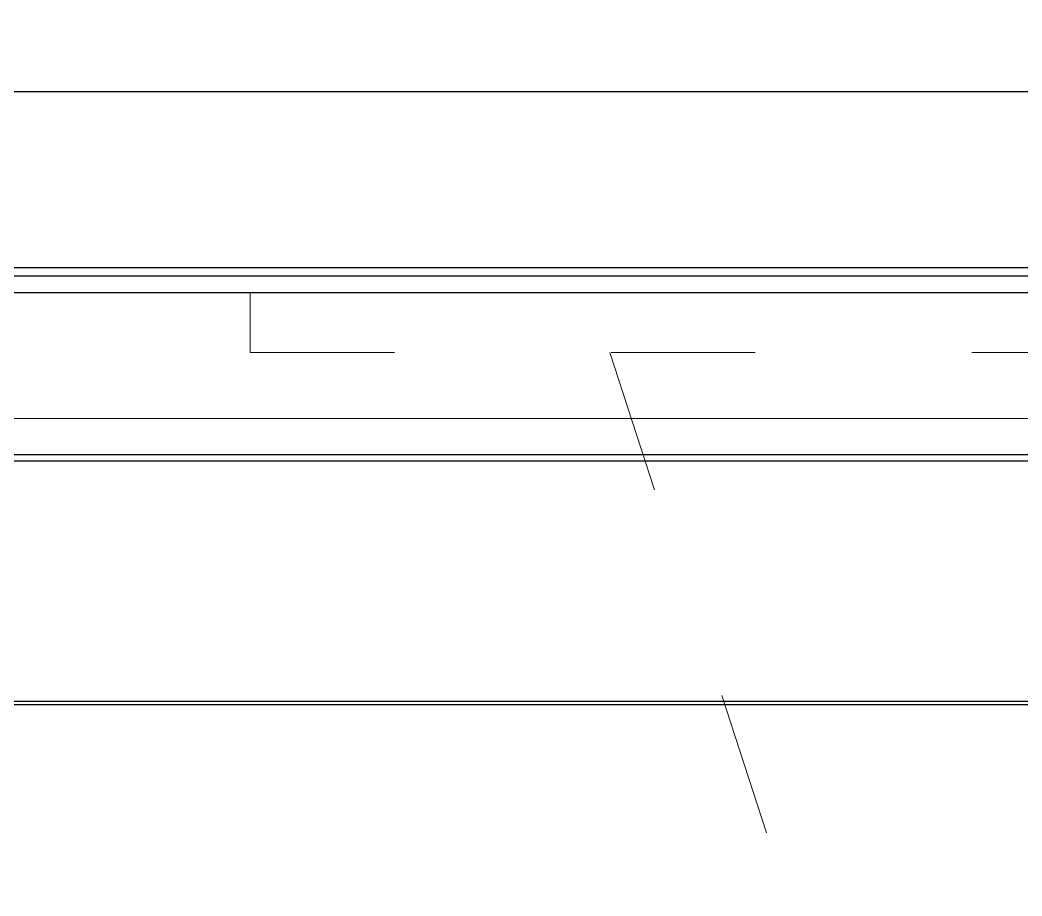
# Model space of a CAD drawing. Extents: x 61367 to 140945, y -1257 to 25588.
# Drawn here: x 70805.6 to 70972.2, y 20357.7 to 20503.4 of the extents above; entities that cross this region are included whole.
import ezdxf

# ---------------------------------------------------------------- set-up
doc = ezdxf.new("R2010")
doc.units = 0
doc.header["$MEASUREMENT"] = 0
doc.linetypes.add('ACAD_ISO03W100', pattern=[30, 12, -18])
doc.layers.get('0').update_dxf_attribs({"linetype": 'CONTINUOUS'})
for name, color, linetype in [('4212-68099_1_0', 7, 'CONTINUOUS'), ('4212-98011_2_3_0', 7, 'CONTINUOUS'), ('4212-Y040801_1_1_0', 7, 'CONTINUOUS'), ('4215-0412-2_0', 7, 'CONTINUOUS'), ('YT-50-01_AF0_1_0', 7, 'CONTINUOUS')]:
    doc.layers.add(name, color=color, linetype=linetype)
doc.layers.add('THICK', color=7, linetype='CONTINUOUS', lineweight=0)

# ---------------------------------------------------------------- blocks, each defined once
blk = doc.blocks.new('ETRYRTERRTERWDDASW')
at = {"layer": 'THICK', "color": 1, "linetype": 'ACAD_ISO03W100', "ltscale": 2}
blk.add_line((214233.57, 51356.57), (213440.09, 48924.57), dxfattribs=at)
blk.add_lwpolyline([(214068.38, 51366.57), (214293.38, 51366.57), (214293.38, 51356.57), (214068.38, 51356.57)], close=True, dxfattribs=at)
blk = doc.blocks.new('ERGRTHTHRT')
at = {"color": 7, "linetype": 'Continuous'}
for p, q in [((-37112.55, -67481.14), (-37967.55, -67481.04)), ((-37112.55, -67482.54), (-37967.55, -67482.44))]:
    blk.add_line(p, q, dxfattribs=at)
at = {"layer": '4212-68099_1_0', "color": 7, "linetype": 'Continuous'}
blk.add_line((-37957.36, -67513.16), (-37122.76, -67513.16), dxfattribs=at)
at = {"layer": '4212-98011_2_3_0', "color": 7, "linetype": 'Continuous'}
blk.add_line((-37945.55, -67512.09), (-37134.55, -67512.18), dxfattribs=at)
at = {"layer": '4212-Y040801_1_1_0', "color": 7, "linetype": 'Continuous'}
for p, q in [((-37112.55, -67451.9), (-37967.55, -67451.8)), ((-37967.55, -67506.08), (-37112.55, -67506.18))]:
    blk.add_line(p, q, dxfattribs=at)
at = {"layer": '4215-0412-2_0', "color": 7, "linetype": 'Continuous'}
blk.add_line((-37883, -67553.68), (-37195.2, -67553.68), dxfattribs=at)
at = {"layer": 'YT-50-01_AF0_1_0', "color": 7, "linetype": 'Continuous'}
blk.add_line((-37884.06, -67553.16), (-37196.06, -67553.16), dxfattribs=at)

msp = doc.modelspace()

# ---------------------------------------------------------------- linework, layer by layer
at = {"layer": 'THICK', "lineweight": -3}
msp.add_lwpolyline([(80169.171, 20458.086), (80169.171, 20521.086), (80145.171, 20521.086), (80145.171, 20608.086), (68309.171, 20608.086), (68309.171, 20521.086), (68285.171, 20521.086), (68285.171, 20458.086)], close=True, dxfattribs=at)

# ---------------------------------------------------------------- block references
at = {"lineweight": -3}
msp.add_blockref('ERGRTHTHRT', (108519.232, 87943.251), dxfattribs=at)
at = {"xscale": -1}
msp.add_blockref('ETRYRTERRTERWDDASW', (285137.262, -30908.483), dxfattribs=at)

doc.saveas('drawing.dxf')
